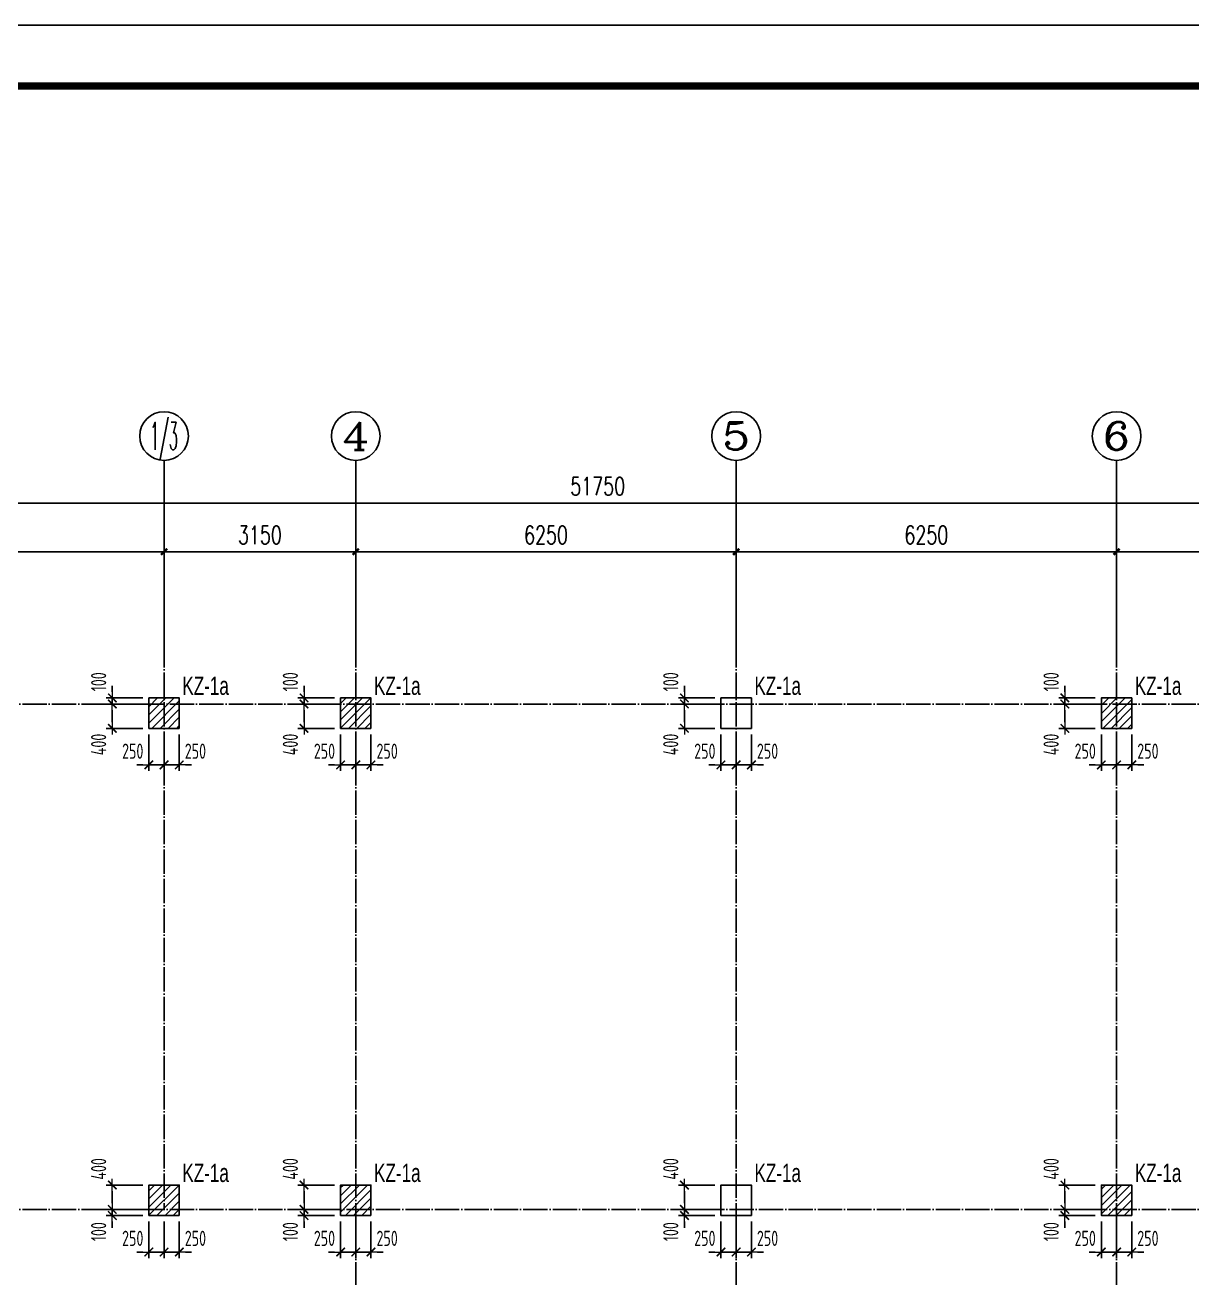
# Model space of a CAD drawing. Extents: x -441005 to 725361, y -182459 to 319313.
# Drawn here: x -13334 to 5838, y 28474 to 49050 of the extents above; entities that cross this region are included whole.
import ezdxf
from ezdxf.enums import TextEntityAlignment as Align

# ---------------------------------------------------------------- set-up
doc = ezdxf.new("R2010")
doc.units = 0
doc.header["$LTSCALE"] = 100
doc.linetypes.add('DOTE', pattern=[2.42, 2, -0.2, 0.02, -0.2])
doc.layers.get('0').update_dxf_attribs({"linetype": 'CONTINUOUS'})
doc.layers.get('Defpoints').update_dxf_attribs({"linetype": 'CONTINUOUS'})
for name, color, linetype in [('AXIS', 3, 'CONTINUOUS'), ('AXIS_TEXT', 7, 'CONTINUOUS'), ('COLU', 7, 'CONTINUOUS'), ('DOTE', 8, 'DOTE'), ('S审图修改', 2, 'CONTINUOUS'), ('TEXT', 7, 'CONTINUOUS'), ('图框', 7, 'CONTINUOUS')]:
    doc.layers.add(name, color=color, linetype=linetype)
doc.layers.add('COLU-平法定位', color=3, linetype='ByLayer', lineweight=18)
doc.styles.add('_TCH_AXIS', font='COMPLEX', dxfattribs={"bigfont": 'GBCBIG'})
doc.styles.add('_TCH_DIM_T3', font='simplex_.ttf', dxfattribs={"width": 0.705882, "bigfont": 'GBCBIG'})
doc.styles.add('BW_Dim', font='Bweng.shx', dxfattribs={"width": 0.7, "bigfont": 'hztxt.shx'})
doc.styles.add('COMPLEX', font='COMPLEX')
doc.styles.add('TCCAD_Dimension', font='Tssdeng.shx', dxfattribs={"width": 0.7, "bigfont": 'hztxt.shx'})
doc.dimstyles.new('_TCH_ARCH&&100', dxfattribs={"dimtxt": 297.5, "dimasz": 100, "dimexe": 250, "dimexo": 300, "dimgap": 126.25, "dimtad": 1, "dimdec": 0, "dimzin": 0, "dimdsep": 46, "dimtxsty": '_TCH_DIM_T3', "dimblk": 'ARCHTICK', "dimcen": 0.09, "dimclrt": 7, "dimazin": 2, "dimtfac": 1, "dimtdec": 0, "dimtix": 1, "dimtmove": 2, "dimatfit": 3, "dimfxl": 0, "dimtolj": 1, "dimtzin": 0, "dimarcsym": 0})
doc.dimstyles.new('TCCAD_100_100', dxfattribs={"dimtxt": 250, "dimasz": 100, "dimexe": 100, "dimexo": 100, "dimgap": 100, "dimtad": 1, "dimdec": 0, "dimzin": 0, "dimdsep": 46, "dimtxsty": 'TCCAD_Dimension', "dimblk": '_TCDBK100_100', "dimcen": 0, "dimclrt": 7, "dimadec": 0, "dimazin": 0, "dimtfac": 1, "dimtdec": 0, "dimtix": 1, "dimtmove": 2, "dimatfit": 3, "dimfxl": 0, "dimtolj": 1, "dimtzin": 0, "dimarcsym": 0})
pattern_1 = [(45, (-3e-11, 47000), (-67.3519, 67.3519), [])]

# ---------------------------------------------------------------- blocks, each defined once
blk = doc.blocks.new('_AXISO')
blk.add_circle((0, 0), 0.5)
at = {"layer": 'AXIS_TEXT', "style": 'COMPLEX', "width": 1.041667}
blk.add_attdef('A', text='', height=0.56, dxfattribs=at).set_placement((-0.25, -0.28), (0.25, -0.28), align=Align.FIT)
blk = doc.blocks.new('_ArchTick')
at = {"color": 0, "linetype": 'ByBlock', "const_width": 0.4}
blk.add_lwpolyline([(-0.5, -0.5), (0.5, 0.5)], dxfattribs=at)
blk = doc.blocks.new('*D1357')
at = {"layer": 'AXIS', "color": 0, "lineweight": -2}
for p, q in [((-17300, 39200), (-17300, 40650)), ((-11050, 39200), (-11050, 40650)), ((-17300, 40400), (-11050, 40400))]:
    blk.add_line(p, q, dxfattribs=at)
at = {"layer": 'Defpoints', "color": 0}
for p in [(-11050, 40400), (-17300, 38900), (-11050, 38900)]:
    blk.add_point(p, dxfattribs=at)
at = {"layer": 'AXIS', "color": 0, "lineweight": -2, "xscale": 100, "yscale": 100, "zscale": 100, "rotation": 180}
blk.add_blockref('_ArchTick', (-17300, 40400), dxfattribs=at)
at = {"layer": 'AXIS', "color": 0, "lineweight": -2, "xscale": 100, "yscale": 100, "zscale": 100}
blk.add_blockref('_ArchTick', (-11050, 40400), dxfattribs=at)
at = {"layer": 'AXIS', "color": 7, "insert": (-14175, 40676), "char_height": 297.5, "attachment_point": 5, "style": '_TCH_DIM_T3'}
blk.add_mtext('\\A1;6250', dxfattribs=at)
blk = doc.blocks.new('*D1358')
at = {"layer": 'AXIS', "color": 0, "lineweight": -2}
for p, q in [((-11050, 39200), (-11050, 40650)), ((-7900, 39200), (-7900, 40650)), ((-11050, 40400), (-7900, 40400))]:
    blk.add_line(p, q, dxfattribs=at)
at = {"layer": 'Defpoints', "color": 0}
for p in [(-7900, 40400), (-11050, 38900), (-7900, 38900)]:
    blk.add_point(p, dxfattribs=at)
at = {"layer": 'AXIS', "color": 0, "lineweight": -2, "xscale": 100, "yscale": 100, "zscale": 100, "rotation": 180}
blk.add_blockref('_ArchTick', (-11050, 40400), dxfattribs=at)
at = {"layer": 'AXIS', "color": 0, "lineweight": -2, "xscale": 100, "yscale": 100, "zscale": 100}
blk.add_blockref('_ArchTick', (-7900, 40400), dxfattribs=at)
at = {"layer": 'AXIS', "color": 7, "insert": (-9475, 40676), "char_height": 297.5, "attachment_point": 5, "style": '_TCH_DIM_T3'}
blk.add_mtext('\\A1;3150', dxfattribs=at)
blk = doc.blocks.new('*D1359')
at = {"layer": 'AXIS', "color": 0, "lineweight": -2}
for p, q in [((-7900, 39200), (-7900, 40650)), ((-1650, 39200), (-1650, 40650)), ((-7900, 40400), (-1650, 40400))]:
    blk.add_line(p, q, dxfattribs=at)
at = {"layer": 'Defpoints', "color": 0}
for p in [(-1650, 40400), (-7900, 38900), (-1650, 38900)]:
    blk.add_point(p, dxfattribs=at)
at = {"layer": 'AXIS', "color": 0, "lineweight": -2, "xscale": 100, "yscale": 100, "zscale": 100, "rotation": 180}
blk.add_blockref('_ArchTick', (-7900, 40400), dxfattribs=at)
at = {"layer": 'AXIS', "color": 0, "lineweight": -2, "xscale": 100, "yscale": 100, "zscale": 100}
blk.add_blockref('_ArchTick', (-1650, 40400), dxfattribs=at)
at = {"layer": 'AXIS', "color": 7, "insert": (-4775, 40676), "char_height": 297.5, "attachment_point": 5, "style": '_TCH_DIM_T3'}
blk.add_mtext('\\A1;6250', dxfattribs=at)
blk = doc.blocks.new('*D1360')
at = {"layer": 'AXIS', "color": 0, "lineweight": -2}
for p, q in [((-1650, 39200), (-1650, 40650)), ((4600, 39200), (4600, 40650)), ((-1650, 40400), (4600, 40400))]:
    blk.add_line(p, q, dxfattribs=at)
at = {"layer": 'Defpoints', "color": 0}
for p in [(4600, 40400), (-1650, 38900), (4600, 38900)]:
    blk.add_point(p, dxfattribs=at)
at = {"layer": 'AXIS', "color": 0, "lineweight": -2, "xscale": 100, "yscale": 100, "zscale": 100, "rotation": 180}
blk.add_blockref('_ArchTick', (-1650, 40400), dxfattribs=at)
at = {"layer": 'AXIS', "color": 0, "lineweight": -2, "xscale": 100, "yscale": 100, "zscale": 100}
blk.add_blockref('_ArchTick', (4600, 40400), dxfattribs=at)
at = {"layer": 'AXIS', "color": 7, "insert": (1475, 40676), "char_height": 297.5, "attachment_point": 5, "style": '_TCH_DIM_T3'}
blk.add_mtext('\\A1;6250', dxfattribs=at)
blk = doc.blocks.new('*D1361')
at = {"layer": 'AXIS', "color": 0, "lineweight": -2}
for p, q in [((4600, 39200), (4600, 40650)), ((10850, 39200), (10850, 40650)), ((4600, 40400), (10850, 40400))]:
    blk.add_line(p, q, dxfattribs=at)
at = {"layer": 'Defpoints', "color": 0}
for p in [(10850, 40400), (4600, 38900), (10850, 38900)]:
    blk.add_point(p, dxfattribs=at)
at = {"layer": 'AXIS', "color": 0, "lineweight": -2, "xscale": 100, "yscale": 100, "zscale": 100, "rotation": 180}
blk.add_blockref('_ArchTick', (4600, 40400), dxfattribs=at)
at = {"layer": 'AXIS', "color": 0, "lineweight": -2, "xscale": 100, "yscale": 100, "zscale": 100}
blk.add_blockref('_ArchTick', (10850, 40400), dxfattribs=at)
at = {"layer": 'AXIS', "color": 7, "insert": (7725, 40676), "char_height": 297.5, "attachment_point": 5, "style": '_TCH_DIM_T3'}
blk.add_mtext('\\A1;6250', dxfattribs=at)
blk = doc.blocks.new('*D1369')
at = {"layer": 'AXIS', "color": 0, "lineweight": -2}
for p, q in [((-29800, 39200), (-29800, 41450)), ((21950, 39200), (21950, 41450)), ((-29800, 41200), (21950, 41200))]:
    blk.add_line(p, q, dxfattribs=at)
at = {"layer": 'Defpoints', "color": 0}
for p in [(21950, 41200), (-29800, 38900), (21950, 38900)]:
    blk.add_point(p, dxfattribs=at)
at = {"layer": 'AXIS', "color": 0, "lineweight": -2, "xscale": 100, "yscale": 100, "zscale": 100, "rotation": 180}
blk.add_blockref('_ArchTick', (-29800, 41200), dxfattribs=at)
at = {"layer": 'AXIS', "color": 0, "lineweight": -2, "xscale": 100, "yscale": 100, "zscale": 100}
blk.add_blockref('_ArchTick', (21950, 41200), dxfattribs=at)
at = {"layer": 'AXIS', "color": 7, "insert": (-3925, 41476), "char_height": 297.5, "attachment_point": 5, "style": '_TCH_DIM_T3'}
blk.add_mtext('\\A1;51750', dxfattribs=at)
blk = doc.blocks.new('_TCDBK100_100')
blk.add_line((-1, 0), (1, 0))
at = {"const_width": 0.25}
blk.add_lwpolyline([(-0.7, -0.7), (0.7, 0.7)], dxfattribs=at)
blk = doc.blocks.new('*D1312')
at = {"layer": 'COLU-平法定位', "color": 0, "linetype": 'Continuous', "lineweight": -2}
for p, q in [((3750, 38100), (3750, 38200)), ((4250, 38000), (3650, 38000)), ((4250, 37900), (3650, 37900)), ((3750, 38000), (3750, 37900)), ((3750, 37800), (3750, 37700))]:
    blk.add_line(p, q, dxfattribs=at)
at = {"layer": 'Defpoints', "color": 0, "linetype": 'Continuous'}
for p in [(3750, 37900), (4350, 38000), (4350, 37900)]:
    blk.add_point(p, dxfattribs=at)
at = {"layer": 'COLU-平法定位', "color": 0, "linetype": 'Continuous', "lineweight": -2, "xscale": 100, "yscale": 100, "zscale": 100}
for p, rotation in [((3750, 38000), 270), ((3750, 37900), 90)]:
    blk.add_blockref('_TCDBK100_100', p, dxfattribs=dict(at, rotation=rotation))
at = {"layer": 'COLU-平法定位', "color": 7, "linetype": 'Continuous', "insert": (3525, 38265), "char_height": 250, "attachment_point": 5, "rotation": 90, "style": 'TCCAD_Dimension'}
blk.add_mtext('\\A1;100', dxfattribs=at)
blk = doc.blocks.new('*D1313')
at = {"layer": 'COLU-平法定位', "color": 0, "linetype": 'Continuous', "lineweight": -2}
for p, q in [((4250, 37900), (3650, 37900)), ((3750, 37800), (3750, 37600)), ((4250, 37500), (3650, 37500))]:
    blk.add_line(p, q, dxfattribs=at)
at = {"layer": 'Defpoints', "color": 0, "linetype": 'Continuous'}
for p in [(4350, 37900), (3750, 37500), (4350, 37500)]:
    blk.add_point(p, dxfattribs=at)
at = {"layer": 'COLU-平法定位', "color": 0, "linetype": 'Continuous', "lineweight": -2, "xscale": 100, "yscale": 100, "zscale": 100}
for p, rotation in [((3750, 37900), 90), ((3750, 37500), 270)]:
    blk.add_blockref('_TCDBK100_100', p, dxfattribs=dict(at, rotation=rotation))
at = {"layer": 'COLU-平法定位', "color": 7, "linetype": 'Continuous', "insert": (3525, 37235), "char_height": 250, "attachment_point": 5, "rotation": 90, "style": 'TCCAD_Dimension'}
blk.add_mtext('\\A1;400', dxfattribs=at)
blk = doc.blocks.new('*D1314')
at = {"layer": 'COLU-平法定位', "color": 0, "linetype": 'Continuous', "lineweight": -2}
for p, q in [((4600, 37400), (4600, 36800)), ((4850, 37400), (4850, 36800)), ((4500, 36900), (4400, 36900)), ((4850, 36900), (4600, 36900)), ((4950, 36900), (5050, 36900))]:
    blk.add_line(p, q, dxfattribs=at)
at = {"layer": 'Defpoints', "color": 0, "linetype": 'Continuous'}
for p in [(4600, 37500), (4850, 37500), (4600, 36900)]:
    blk.add_point(p, dxfattribs=at)
at = {"layer": 'COLU-平法定位', "color": 0, "linetype": 'Continuous', "lineweight": -2, "xscale": 100, "yscale": 100, "zscale": 100}
for p, rotation in [((4600, 36900), 2.334537313969202e-08), ((4850, 36900), 180.0000000233454)]:
    blk.add_blockref('_TCDBK100_100', p, dxfattribs=dict(at, rotation=rotation))
at = {"layer": 'COLU-平法定位', "color": 7, "linetype": 'Continuous', "insert": (5115, 37125), "char_height": 250, "attachment_point": 5, "rotation": 0, "style": 'TCCAD_Dimension'}
blk.add_mtext('\\A1;250', dxfattribs=at)
blk = doc.blocks.new('*D1315')
at = {"layer": 'COLU-平法定位', "color": 0, "linetype": 'Continuous', "lineweight": -2}
for p, q in [((4350, 37400), (4350, 36800)), ((4600, 37400), (4600, 36800)), ((4250, 36900), (4150, 36900)), ((4600, 36900), (4350, 36900)), ((4700, 36900), (4800, 36900))]:
    blk.add_line(p, q, dxfattribs=at)
at = {"layer": 'Defpoints', "color": 0, "linetype": 'Continuous'}
for p in [(4350, 37500), (4600, 37500), (4350, 36900)]:
    blk.add_point(p, dxfattribs=at)
at = {"layer": 'COLU-平法定位', "color": 0, "linetype": 'Continuous', "lineweight": -2, "xscale": 100, "yscale": 100, "zscale": 100}
for p, rotation in [((4350, 36900), 2.334537313969202e-08), ((4600, 36900), 180.0000000233454)]:
    blk.add_blockref('_TCDBK100_100', p, dxfattribs=dict(at, rotation=rotation))
at = {"layer": 'COLU-平法定位', "color": 7, "linetype": 'Continuous', "insert": (4085, 37125), "char_height": 250, "attachment_point": 5, "rotation": 0, "style": 'TCCAD_Dimension'}
blk.add_mtext('\\A1;250', dxfattribs=at)
blk = doc.blocks.new('*D1316')
at = {"layer": 'COLU-平法定位', "color": 0, "linetype": 'Continuous', "lineweight": -2}
for p, q in [((4250, 30000), (3650, 30000)), ((3750, 29900), (3750, 29700)), ((4250, 29600), (3650, 29600))]:
    blk.add_line(p, q, dxfattribs=at)
at = {"layer": 'Defpoints', "color": 0, "linetype": 'Continuous'}
for p in [(4350, 30000), (3750, 29600), (4350, 29600)]:
    blk.add_point(p, dxfattribs=at)
at = {"layer": 'COLU-平法定位', "color": 0, "linetype": 'Continuous', "lineweight": -2, "xscale": 100, "yscale": 100, "zscale": 100}
for p, rotation in [((3750, 30000), 90), ((3750, 29600), 270)]:
    blk.add_blockref('_TCDBK100_100', p, dxfattribs=dict(at, rotation=rotation))
at = {"layer": 'COLU-平法定位', "color": 7, "linetype": 'Continuous', "insert": (3525, 30265), "char_height": 250, "attachment_point": 5, "rotation": 90, "style": 'TCCAD_Dimension'}
blk.add_mtext('\\A1;400', dxfattribs=at)
blk = doc.blocks.new('*D1317')
at = {"layer": 'COLU-平法定位', "color": 0, "linetype": 'Continuous', "lineweight": -2}
for p, q in [((3750, 29700), (3750, 29800)), ((4250, 29600), (3650, 29600)), ((4250, 29500), (3650, 29500)), ((3750, 29600), (3750, 29500)), ((3750, 29400), (3750, 29300))]:
    blk.add_line(p, q, dxfattribs=at)
at = {"layer": 'Defpoints', "color": 0, "linetype": 'Continuous'}
for p in [(3750, 29500), (4350, 29600), (4350, 29500)]:
    blk.add_point(p, dxfattribs=at)
at = {"layer": 'COLU-平法定位', "color": 0, "linetype": 'Continuous', "lineweight": -2, "xscale": 100, "yscale": 100, "zscale": 100}
for p, rotation in [((3750, 29600), 270), ((3750, 29500), 90)]:
    blk.add_blockref('_TCDBK100_100', p, dxfattribs=dict(at, rotation=rotation))
at = {"layer": 'COLU-平法定位', "color": 7, "linetype": 'Continuous', "insert": (3525, 29235), "char_height": 250, "attachment_point": 5, "rotation": 90, "style": 'TCCAD_Dimension'}
blk.add_mtext('\\A1;100', dxfattribs=at)
blk = doc.blocks.new('*D1318')
at = {"layer": 'COLU-平法定位', "color": 0, "linetype": 'Continuous', "lineweight": -2}
for p, q in [((4600, 29400), (4600, 28800)), ((4850, 29400), (4850, 28800)), ((4500, 28900), (4400, 28900)), ((4850, 28900), (4600, 28900)), ((4950, 28900), (5050, 28900))]:
    blk.add_line(p, q, dxfattribs=at)
at = {"layer": 'Defpoints', "color": 0, "linetype": 'Continuous'}
for p in [(4600, 29500), (4850, 29500), (4600, 28900)]:
    blk.add_point(p, dxfattribs=at)
at = {"layer": 'COLU-平法定位', "color": 0, "linetype": 'Continuous', "lineweight": -2, "xscale": 100, "yscale": 100, "zscale": 100}
for p, rotation in [((4600, 28900), 2.334537313969202e-08), ((4850, 28900), 180.0000000233454)]:
    blk.add_blockref('_TCDBK100_100', p, dxfattribs=dict(at, rotation=rotation))
at = {"layer": 'COLU-平法定位', "color": 7, "linetype": 'Continuous', "insert": (5115, 29125), "char_height": 250, "attachment_point": 5, "rotation": 0, "style": 'TCCAD_Dimension'}
blk.add_mtext('\\A1;250', dxfattribs=at)
blk = doc.blocks.new('*D1319')
at = {"layer": 'COLU-平法定位', "color": 0, "linetype": 'Continuous', "lineweight": -2}
for p, q in [((4350, 29400), (4350, 28800)), ((4600, 29400), (4600, 28800)), ((4250, 28900), (4150, 28900)), ((4600, 28900), (4350, 28900)), ((4700, 28900), (4800, 28900))]:
    blk.add_line(p, q, dxfattribs=at)
at = {"layer": 'Defpoints', "color": 0, "linetype": 'Continuous'}
for p in [(4350, 29500), (4600, 29500), (4350, 28900)]:
    blk.add_point(p, dxfattribs=at)
at = {"layer": 'COLU-平法定位', "color": 0, "linetype": 'Continuous', "lineweight": -2, "xscale": 100, "yscale": 100, "zscale": 100}
for p, rotation in [((4350, 28900), 2.334537313969202e-08), ((4600, 28900), 180.0000000233454)]:
    blk.add_blockref('_TCDBK100_100', p, dxfattribs=dict(at, rotation=rotation))
at = {"layer": 'COLU-平法定位', "color": 7, "linetype": 'Continuous', "insert": (4085, 29125), "char_height": 250, "attachment_point": 5, "rotation": 0, "style": 'TCCAD_Dimension'}
blk.add_mtext('\\A1;250', dxfattribs=at)
blk = doc.blocks.new('*D1324')
at = {"layer": 'COLU-平法定位', "color": 0, "linetype": 'Continuous', "lineweight": -2}
for p, q in [((-2500, 38100), (-2500, 38200)), ((-2000, 38000), (-2600, 38000)), ((-2000, 37900), (-2600, 37900)), ((-2500, 38000), (-2500, 37900)), ((-2500, 37800), (-2500, 37700))]:
    blk.add_line(p, q, dxfattribs=at)
at = {"layer": 'Defpoints', "color": 0, "linetype": 'Continuous'}
for p in [(-2500, 37900), (-1900, 38000), (-1900, 37900)]:
    blk.add_point(p, dxfattribs=at)
at = {"layer": 'COLU-平法定位', "color": 0, "linetype": 'Continuous', "lineweight": -2, "xscale": 100, "yscale": 100, "zscale": 100}
for p, rotation in [((-2500, 38000), 270), ((-2500, 37900), 90)]:
    blk.add_blockref('_TCDBK100_100', p, dxfattribs=dict(at, rotation=rotation))
at = {"layer": 'COLU-平法定位', "color": 7, "linetype": 'Continuous', "insert": (-2725, 38265), "char_height": 250, "attachment_point": 5, "rotation": 90, "style": 'TCCAD_Dimension'}
blk.add_mtext('\\A1;100', dxfattribs=at)
blk = doc.blocks.new('*D1281')
at = {"layer": 'COLU-平法定位', "color": 0, "linetype": 'Continuous', "lineweight": -2}
for p, q in [((-2000, 37900), (-2600, 37900)), ((-2500, 37800), (-2500, 37600)), ((-2000, 37500), (-2600, 37500))]:
    blk.add_line(p, q, dxfattribs=at)
at = {"layer": 'Defpoints', "color": 0, "linetype": 'Continuous'}
for p in [(-1900, 37900), (-2500, 37500), (-1900, 37500)]:
    blk.add_point(p, dxfattribs=at)
at = {"layer": 'COLU-平法定位', "color": 0, "linetype": 'Continuous', "lineweight": -2, "xscale": 100, "yscale": 100, "zscale": 100}
for p, rotation in [((-2500, 37900), 90), ((-2500, 37500), 270)]:
    blk.add_blockref('_TCDBK100_100', p, dxfattribs=dict(at, rotation=rotation))
at = {"layer": 'COLU-平法定位', "color": 7, "linetype": 'Continuous', "insert": (-2725, 37235), "char_height": 250, "attachment_point": 5, "rotation": 90, "style": 'TCCAD_Dimension'}
blk.add_mtext('\\A1;400', dxfattribs=at)
blk = doc.blocks.new('*D1282')
at = {"layer": 'COLU-平法定位', "color": 0, "linetype": 'Continuous', "lineweight": -2}
for p, q in [((-1650, 37400), (-1650, 36800)), ((-1400, 37400), (-1400, 36800)), ((-1750, 36900), (-1850, 36900)), ((-1400, 36900), (-1650, 36900)), ((-1300, 36900), (-1200, 36900))]:
    blk.add_line(p, q, dxfattribs=at)
at = {"layer": 'Defpoints', "color": 0, "linetype": 'Continuous'}
for p in [(-1650, 37500), (-1400, 37500), (-1650, 36900)]:
    blk.add_point(p, dxfattribs=at)
at = {"layer": 'COLU-平法定位', "color": 0, "linetype": 'Continuous', "lineweight": -2, "xscale": 100, "yscale": 100, "zscale": 100}
for p, rotation in [((-1650, 36900), 2.334537313969202e-08), ((-1400, 36900), 180.0000000233454)]:
    blk.add_blockref('_TCDBK100_100', p, dxfattribs=dict(at, rotation=rotation))
at = {"layer": 'COLU-平法定位', "color": 7, "linetype": 'Continuous', "insert": (-1135, 37125), "char_height": 250, "attachment_point": 5, "rotation": 0, "style": 'TCCAD_Dimension'}
blk.add_mtext('\\A1;250', dxfattribs=at)
blk = doc.blocks.new('*D1283')
at = {"layer": 'COLU-平法定位', "color": 0, "linetype": 'Continuous', "lineweight": -2}
for p, q in [((-1900, 37400), (-1900, 36800)), ((-1650, 37400), (-1650, 36800)), ((-2000, 36900), (-2100, 36900)), ((-1650, 36900), (-1900, 36900)), ((-1550, 36900), (-1450, 36900))]:
    blk.add_line(p, q, dxfattribs=at)
at = {"layer": 'Defpoints', "color": 0, "linetype": 'Continuous'}
for p in [(-1900, 37500), (-1650, 37500), (-1900, 36900)]:
    blk.add_point(p, dxfattribs=at)
at = {"layer": 'COLU-平法定位', "color": 0, "linetype": 'Continuous', "lineweight": -2, "xscale": 100, "yscale": 100, "zscale": 100}
for p, rotation in [((-1900, 36900), 2.334537313969202e-08), ((-1650, 36900), 180.0000000233454)]:
    blk.add_blockref('_TCDBK100_100', p, dxfattribs=dict(at, rotation=rotation))
at = {"layer": 'COLU-平法定位', "color": 7, "linetype": 'Continuous', "insert": (-2165, 37125), "char_height": 250, "attachment_point": 5, "rotation": 0, "style": 'TCCAD_Dimension'}
blk.add_mtext('\\A1;250', dxfattribs=at)
blk = doc.blocks.new('*D1284')
at = {"layer": 'COLU-平法定位', "color": 0, "linetype": 'Continuous', "lineweight": -2}
for p, q in [((-2000, 30000), (-2600, 30000)), ((-2500, 29900), (-2500, 29700)), ((-2000, 29600), (-2600, 29600))]:
    blk.add_line(p, q, dxfattribs=at)
at = {"layer": 'Defpoints', "color": 0, "linetype": 'Continuous'}
for p in [(-1900, 30000), (-2500, 29600), (-1900, 29600)]:
    blk.add_point(p, dxfattribs=at)
at = {"layer": 'COLU-平法定位', "color": 0, "linetype": 'Continuous', "lineweight": -2, "xscale": 100, "yscale": 100, "zscale": 100}
for p, rotation in [((-2500, 30000), 90), ((-2500, 29600), 270)]:
    blk.add_blockref('_TCDBK100_100', p, dxfattribs=dict(at, rotation=rotation))
at = {"layer": 'COLU-平法定位', "color": 7, "linetype": 'Continuous', "insert": (-2725, 30265), "char_height": 250, "attachment_point": 5, "rotation": 90, "style": 'TCCAD_Dimension'}
blk.add_mtext('\\A1;400', dxfattribs=at)
blk = doc.blocks.new('*D1285')
at = {"layer": 'COLU-平法定位', "color": 0, "linetype": 'Continuous', "lineweight": -2}
for p, q in [((-2500, 29700), (-2500, 29800)), ((-2000, 29600), (-2600, 29600)), ((-2000, 29500), (-2600, 29500)), ((-2500, 29600), (-2500, 29500)), ((-2500, 29400), (-2500, 29300))]:
    blk.add_line(p, q, dxfattribs=at)
at = {"layer": 'Defpoints', "color": 0, "linetype": 'Continuous'}
for p in [(-2500, 29500), (-1900, 29600), (-1900, 29500)]:
    blk.add_point(p, dxfattribs=at)
at = {"layer": 'COLU-平法定位', "color": 0, "linetype": 'Continuous', "lineweight": -2, "xscale": 100, "yscale": 100, "zscale": 100}
for p, rotation in [((-2500, 29600), 270), ((-2500, 29500), 90)]:
    blk.add_blockref('_TCDBK100_100', p, dxfattribs=dict(at, rotation=rotation))
at = {"layer": 'COLU-平法定位', "color": 7, "linetype": 'Continuous', "insert": (-2725, 29235), "char_height": 250, "attachment_point": 5, "rotation": 90, "style": 'TCCAD_Dimension'}
blk.add_mtext('\\A1;100', dxfattribs=at)
blk = doc.blocks.new('*D1286')
at = {"layer": 'COLU-平法定位', "color": 0, "linetype": 'Continuous', "lineweight": -2}
for p, q in [((-1650, 29400), (-1650, 28800)), ((-1400, 29400), (-1400, 28800)), ((-1750, 28900), (-1850, 28900)), ((-1400, 28900), (-1650, 28900)), ((-1300, 28900), (-1200, 28900))]:
    blk.add_line(p, q, dxfattribs=at)
at = {"layer": 'Defpoints', "color": 0, "linetype": 'Continuous'}
for p in [(-1650, 29500), (-1400, 29500), (-1650, 28900)]:
    blk.add_point(p, dxfattribs=at)
at = {"layer": 'COLU-平法定位', "color": 0, "linetype": 'Continuous', "lineweight": -2, "xscale": 100, "yscale": 100, "zscale": 100}
for p, rotation in [((-1650, 28900), 2.334537313969202e-08), ((-1400, 28900), 180.0000000233454)]:
    blk.add_blockref('_TCDBK100_100', p, dxfattribs=dict(at, rotation=rotation))
at = {"layer": 'COLU-平法定位', "color": 7, "linetype": 'Continuous', "insert": (-1135, 29125), "char_height": 250, "attachment_point": 5, "rotation": 0, "style": 'TCCAD_Dimension'}
blk.add_mtext('\\A1;250', dxfattribs=at)
blk = doc.blocks.new('*D1287')
at = {"layer": 'COLU-平法定位', "color": 0, "linetype": 'Continuous', "lineweight": -2}
for p, q in [((-1900, 29400), (-1900, 28800)), ((-1650, 29400), (-1650, 28800)), ((-2000, 28900), (-2100, 28900)), ((-1650, 28900), (-1900, 28900)), ((-1550, 28900), (-1450, 28900))]:
    blk.add_line(p, q, dxfattribs=at)
at = {"layer": 'Defpoints', "color": 0, "linetype": 'Continuous'}
for p in [(-1900, 29500), (-1650, 29500), (-1900, 28900)]:
    blk.add_point(p, dxfattribs=at)
at = {"layer": 'COLU-平法定位', "color": 0, "linetype": 'Continuous', "lineweight": -2, "xscale": 100, "yscale": 100, "zscale": 100}
for p, rotation in [((-1900, 28900), 2.334537313969202e-08), ((-1650, 28900), 180.0000000233454)]:
    blk.add_blockref('_TCDBK100_100', p, dxfattribs=dict(at, rotation=rotation))
at = {"layer": 'COLU-平法定位', "color": 7, "linetype": 'Continuous', "insert": (-2165, 29125), "char_height": 250, "attachment_point": 5, "rotation": 0, "style": 'TCCAD_Dimension'}
blk.add_mtext('\\A1;250', dxfattribs=at)
blk = doc.blocks.new('*D1292')
at = {"layer": 'COLU-平法定位', "color": 0, "linetype": 'Continuous', "lineweight": -2}
for p, q in [((-8750, 38100), (-8750, 38200)), ((-8250, 38000), (-8850, 38000)), ((-8250, 37900), (-8850, 37900)), ((-8750, 38000), (-8750, 37900)), ((-8750, 37800), (-8750, 37700))]:
    blk.add_line(p, q, dxfattribs=at)
at = {"layer": 'Defpoints', "color": 0, "linetype": 'Continuous'}
for p in [(-8750, 37900), (-8150, 38000), (-8150, 37900)]:
    blk.add_point(p, dxfattribs=at)
at = {"layer": 'COLU-平法定位', "color": 0, "linetype": 'Continuous', "lineweight": -2, "xscale": 100, "yscale": 100, "zscale": 100}
for p, rotation in [((-8750, 38000), 270), ((-8750, 37900), 90)]:
    blk.add_blockref('_TCDBK100_100', p, dxfattribs=dict(at, rotation=rotation))
at = {"layer": 'COLU-平法定位', "color": 7, "linetype": 'Continuous', "insert": (-8975, 38265), "char_height": 250, "attachment_point": 5, "rotation": 90, "style": 'TCCAD_Dimension'}
blk.add_mtext('\\A1;100', dxfattribs=at)
blk = doc.blocks.new('*D1293')
at = {"layer": 'COLU-平法定位', "color": 0, "linetype": 'Continuous', "lineweight": -2}
for p, q in [((-8250, 37900), (-8850, 37900)), ((-8750, 37800), (-8750, 37600)), ((-8250, 37500), (-8850, 37500))]:
    blk.add_line(p, q, dxfattribs=at)
at = {"layer": 'Defpoints', "color": 0, "linetype": 'Continuous'}
for p in [(-8150, 37900), (-8750, 37500), (-8150, 37500)]:
    blk.add_point(p, dxfattribs=at)
at = {"layer": 'COLU-平法定位', "color": 0, "linetype": 'Continuous', "lineweight": -2, "xscale": 100, "yscale": 100, "zscale": 100}
for p, rotation in [((-8750, 37900), 90), ((-8750, 37500), 270)]:
    blk.add_blockref('_TCDBK100_100', p, dxfattribs=dict(at, rotation=rotation))
at = {"layer": 'COLU-平法定位', "color": 7, "linetype": 'Continuous', "insert": (-8975, 37235), "char_height": 250, "attachment_point": 5, "rotation": 90, "style": 'TCCAD_Dimension'}
blk.add_mtext('\\A1;400', dxfattribs=at)
blk = doc.blocks.new('*D1294')
at = {"layer": 'COLU-平法定位', "color": 0, "linetype": 'Continuous', "lineweight": -2}
for p, q in [((-7900, 37400), (-7900, 36800)), ((-7650, 37400), (-7650, 36800)), ((-8000, 36900), (-8100, 36900)), ((-7650, 36900), (-7900, 36900)), ((-7550, 36900), (-7450, 36900))]:
    blk.add_line(p, q, dxfattribs=at)
at = {"layer": 'Defpoints', "color": 0, "linetype": 'Continuous'}
for p in [(-7900, 37500), (-7650, 37500), (-7900, 36900)]:
    blk.add_point(p, dxfattribs=at)
at = {"layer": 'COLU-平法定位', "color": 0, "linetype": 'Continuous', "lineweight": -2, "xscale": 100, "yscale": 100, "zscale": 100}
for p, rotation in [((-7900, 36900), 2.334537313969202e-08), ((-7650, 36900), 180.0000000233454)]:
    blk.add_blockref('_TCDBK100_100', p, dxfattribs=dict(at, rotation=rotation))
at = {"layer": 'COLU-平法定位', "color": 7, "linetype": 'Continuous', "insert": (-7385, 37125), "char_height": 250, "attachment_point": 5, "rotation": 0, "style": 'TCCAD_Dimension'}
blk.add_mtext('\\A1;250', dxfattribs=at)
blk = doc.blocks.new('*D1295')
at = {"layer": 'COLU-平法定位', "color": 0, "linetype": 'Continuous', "lineweight": -2}
for p, q in [((-8150, 37400), (-8150, 36800)), ((-7900, 37400), (-7900, 36800)), ((-8250, 36900), (-8350, 36900)), ((-7900, 36900), (-8150, 36900)), ((-7800, 36900), (-7700, 36900))]:
    blk.add_line(p, q, dxfattribs=at)
at = {"layer": 'Defpoints', "color": 0, "linetype": 'Continuous'}
for p in [(-8150, 37500), (-7900, 37500), (-8150, 36900)]:
    blk.add_point(p, dxfattribs=at)
at = {"layer": 'COLU-平法定位', "color": 0, "linetype": 'Continuous', "lineweight": -2, "xscale": 100, "yscale": 100, "zscale": 100}
for p, rotation in [((-8150, 36900), 2.334537313969202e-08), ((-7900, 36900), 180.0000000233454)]:
    blk.add_blockref('_TCDBK100_100', p, dxfattribs=dict(at, rotation=rotation))
at = {"layer": 'COLU-平法定位', "color": 7, "linetype": 'Continuous', "insert": (-8415, 37125), "char_height": 250, "attachment_point": 5, "rotation": 0, "style": 'TCCAD_Dimension'}
blk.add_mtext('\\A1;250', dxfattribs=at)
blk = doc.blocks.new('*D1296')
at = {"layer": 'COLU-平法定位', "color": 0, "linetype": 'Continuous', "lineweight": -2}
for p, q in [((-8250, 30000), (-8850, 30000)), ((-8750, 29900), (-8750, 29700)), ((-8250, 29600), (-8850, 29600))]:
    blk.add_line(p, q, dxfattribs=at)
at = {"layer": 'Defpoints', "color": 0, "linetype": 'Continuous'}
for p in [(-8150, 30000), (-8750, 29600), (-8150, 29600)]:
    blk.add_point(p, dxfattribs=at)
at = {"layer": 'COLU-平法定位', "color": 0, "linetype": 'Continuous', "lineweight": -2, "xscale": 100, "yscale": 100, "zscale": 100}
for p, rotation in [((-8750, 30000), 90), ((-8750, 29600), 270)]:
    blk.add_blockref('_TCDBK100_100', p, dxfattribs=dict(at, rotation=rotation))
at = {"layer": 'COLU-平法定位', "color": 7, "linetype": 'Continuous', "insert": (-8975, 30265), "char_height": 250, "attachment_point": 5, "rotation": 90, "style": 'TCCAD_Dimension'}
blk.add_mtext('\\A1;400', dxfattribs=at)
blk = doc.blocks.new('*D1297')
at = {"layer": 'COLU-平法定位', "color": 0, "linetype": 'Continuous', "lineweight": -2}
for p, q in [((-8750, 29700), (-8750, 29800)), ((-8250, 29600), (-8850, 29600)), ((-8250, 29500), (-8850, 29500)), ((-8750, 29600), (-8750, 29500)), ((-8750, 29400), (-8750, 29300))]:
    blk.add_line(p, q, dxfattribs=at)
at = {"layer": 'Defpoints', "color": 0, "linetype": 'Continuous'}
for p in [(-8750, 29500), (-8150, 29600), (-8150, 29500)]:
    blk.add_point(p, dxfattribs=at)
at = {"layer": 'COLU-平法定位', "color": 0, "linetype": 'Continuous', "lineweight": -2, "xscale": 100, "yscale": 100, "zscale": 100}
for p, rotation in [((-8750, 29600), 270), ((-8750, 29500), 90)]:
    blk.add_blockref('_TCDBK100_100', p, dxfattribs=dict(at, rotation=rotation))
at = {"layer": 'COLU-平法定位', "color": 7, "linetype": 'Continuous', "insert": (-8975, 29235), "char_height": 250, "attachment_point": 5, "rotation": 90, "style": 'TCCAD_Dimension'}
blk.add_mtext('\\A1;100', dxfattribs=at)
blk = doc.blocks.new('*D1298')
at = {"layer": 'COLU-平法定位', "color": 0, "linetype": 'Continuous', "lineweight": -2}
for p, q in [((-7900, 29400), (-7900, 28800)), ((-7650, 29400), (-7650, 28800)), ((-8000, 28900), (-8100, 28900)), ((-7650, 28900), (-7900, 28900)), ((-7550, 28900), (-7450, 28900))]:
    blk.add_line(p, q, dxfattribs=at)
at = {"layer": 'Defpoints', "color": 0, "linetype": 'Continuous'}
for p in [(-7900, 29500), (-7650, 29500), (-7900, 28900)]:
    blk.add_point(p, dxfattribs=at)
at = {"layer": 'COLU-平法定位', "color": 0, "linetype": 'Continuous', "lineweight": -2, "xscale": 100, "yscale": 100, "zscale": 100}
for p, rotation in [((-7900, 28900), 2.334537313969202e-08), ((-7650, 28900), 180.0000000233454)]:
    blk.add_blockref('_TCDBK100_100', p, dxfattribs=dict(at, rotation=rotation))
at = {"layer": 'COLU-平法定位', "color": 7, "linetype": 'Continuous', "insert": (-7385, 29125), "char_height": 250, "attachment_point": 5, "rotation": 0, "style": 'TCCAD_Dimension'}
blk.add_mtext('\\A1;250', dxfattribs=at)
blk = doc.blocks.new('*D1299')
at = {"layer": 'COLU-平法定位', "color": 0, "linetype": 'Continuous', "lineweight": -2}
for p, q in [((-8150, 29400), (-8150, 28800)), ((-7900, 29400), (-7900, 28800)), ((-8250, 28900), (-8350, 28900)), ((-7900, 28900), (-8150, 28900)), ((-7800, 28900), (-7700, 28900))]:
    blk.add_line(p, q, dxfattribs=at)
at = {"layer": 'Defpoints', "color": 0, "linetype": 'Continuous'}
for p in [(-8150, 29500), (-7900, 29500), (-8150, 28900)]:
    blk.add_point(p, dxfattribs=at)
at = {"layer": 'COLU-平法定位', "color": 0, "linetype": 'Continuous', "lineweight": -2, "xscale": 100, "yscale": 100, "zscale": 100}
for p, rotation in [((-8150, 28900), 2.334537313969202e-08), ((-7900, 28900), 180.0000000233454)]:
    blk.add_blockref('_TCDBK100_100', p, dxfattribs=dict(at, rotation=rotation))
at = {"layer": 'COLU-平法定位', "color": 7, "linetype": 'Continuous', "insert": (-8415, 29125), "char_height": 250, "attachment_point": 5, "rotation": 0, "style": 'TCCAD_Dimension'}
blk.add_mtext('\\A1;250', dxfattribs=at)
blk = doc.blocks.new('*D1263')
at = {"layer": 'COLU-平法定位', "color": 0, "linetype": 'Continuous', "lineweight": -2}
for p, q in [((-11900, 38100), (-11900, 38200)), ((-11400, 38000), (-12000, 38000)), ((-11400, 37900), (-12000, 37900)), ((-11900, 38000), (-11900, 37900)), ((-11900, 37800), (-11900, 37700))]:
    blk.add_line(p, q, dxfattribs=at)
at = {"layer": 'Defpoints', "color": 0, "linetype": 'Continuous'}
for p in [(-11900, 37900), (-11300, 38000), (-11300, 37900)]:
    blk.add_point(p, dxfattribs=at)
at = {"layer": 'COLU-平法定位', "color": 0, "linetype": 'Continuous', "lineweight": -2, "xscale": 100, "yscale": 100, "zscale": 100}
for p, rotation in [((-11900, 38000), 270), ((-11900, 37900), 90)]:
    blk.add_blockref('_TCDBK100_100', p, dxfattribs=dict(at, rotation=rotation))
at = {"layer": 'COLU-平法定位', "color": 7, "linetype": 'Continuous', "insert": (-12125, 38265), "char_height": 250, "attachment_point": 5, "rotation": 90, "style": 'TCCAD_Dimension'}
blk.add_mtext('\\A1;100', dxfattribs=at)
blk = doc.blocks.new('*D1264')
at = {"layer": 'COLU-平法定位', "color": 0, "linetype": 'Continuous', "lineweight": -2}
for p, q in [((-11400, 37900), (-12000, 37900)), ((-11900, 37800), (-11900, 37600)), ((-11400, 37500), (-12000, 37500))]:
    blk.add_line(p, q, dxfattribs=at)
at = {"layer": 'Defpoints', "color": 0, "linetype": 'Continuous'}
for p in [(-11300, 37900), (-11900, 37500), (-11300, 37500)]:
    blk.add_point(p, dxfattribs=at)
at = {"layer": 'COLU-平法定位', "color": 0, "linetype": 'Continuous', "lineweight": -2, "xscale": 100, "yscale": 100, "zscale": 100}
for p, rotation in [((-11900, 37900), 90), ((-11900, 37500), 270)]:
    blk.add_blockref('_TCDBK100_100', p, dxfattribs=dict(at, rotation=rotation))
at = {"layer": 'COLU-平法定位', "color": 7, "linetype": 'Continuous', "insert": (-12125, 37235), "char_height": 250, "attachment_point": 5, "rotation": 90, "style": 'TCCAD_Dimension'}
blk.add_mtext('\\A1;400', dxfattribs=at)
blk = doc.blocks.new('*D1265')
at = {"layer": 'COLU-平法定位', "color": 0, "linetype": 'Continuous', "lineweight": -2}
for p, q in [((-11050, 37400), (-11050, 36800)), ((-10800, 37400), (-10800, 36800)), ((-11150, 36900), (-11250, 36900)), ((-10800, 36900), (-11050, 36900)), ((-10700, 36900), (-10600, 36900))]:
    blk.add_line(p, q, dxfattribs=at)
at = {"layer": 'Defpoints', "color": 0, "linetype": 'Continuous'}
for p in [(-11050, 37500), (-10800, 37500), (-11050, 36900)]:
    blk.add_point(p, dxfattribs=at)
at = {"layer": 'COLU-平法定位', "color": 0, "linetype": 'Continuous', "lineweight": -2, "xscale": 100, "yscale": 100, "zscale": 100}
for p, rotation in [((-11050, 36900), 2.334537313969202e-08), ((-10800, 36900), 180.0000000233454)]:
    blk.add_blockref('_TCDBK100_100', p, dxfattribs=dict(at, rotation=rotation))
at = {"layer": 'COLU-平法定位', "color": 7, "linetype": 'Continuous', "insert": (-10535, 37125), "char_height": 250, "attachment_point": 5, "rotation": 0, "style": 'TCCAD_Dimension'}
blk.add_mtext('\\A1;250', dxfattribs=at)
blk = doc.blocks.new('*D1266')
at = {"layer": 'COLU-平法定位', "color": 0, "linetype": 'Continuous', "lineweight": -2}
for p, q in [((-11300, 37400), (-11300, 36800)), ((-11050, 37400), (-11050, 36800)), ((-11400, 36900), (-11500, 36900)), ((-11050, 36900), (-11300, 36900)), ((-10950, 36900), (-10850, 36900))]:
    blk.add_line(p, q, dxfattribs=at)
at = {"layer": 'Defpoints', "color": 0, "linetype": 'Continuous'}
for p in [(-11300, 37500), (-11050, 37500), (-11300, 36900)]:
    blk.add_point(p, dxfattribs=at)
at = {"layer": 'COLU-平法定位', "color": 0, "linetype": 'Continuous', "lineweight": -2, "xscale": 100, "yscale": 100, "zscale": 100}
for p, rotation in [((-11300, 36900), 2.334537313969202e-08), ((-11050, 36900), 180.0000000233454)]:
    blk.add_blockref('_TCDBK100_100', p, dxfattribs=dict(at, rotation=rotation))
at = {"layer": 'COLU-平法定位', "color": 7, "linetype": 'Continuous', "insert": (-11565, 37125), "char_height": 250, "attachment_point": 5, "rotation": 0, "style": 'TCCAD_Dimension'}
blk.add_mtext('\\A1;250', dxfattribs=at)
blk = doc.blocks.new('*D1267')
at = {"layer": 'COLU-平法定位', "color": 0, "linetype": 'Continuous', "lineweight": -2}
for p, q in [((-11400, 30000), (-12000, 30000)), ((-11900, 29900), (-11900, 29700)), ((-11400, 29600), (-12000, 29600))]:
    blk.add_line(p, q, dxfattribs=at)
at = {"layer": 'Defpoints', "color": 0, "linetype": 'Continuous'}
for p in [(-11300, 30000), (-11900, 29600), (-11300, 29600)]:
    blk.add_point(p, dxfattribs=at)
at = {"layer": 'COLU-平法定位', "color": 0, "linetype": 'Continuous', "lineweight": -2, "xscale": 100, "yscale": 100, "zscale": 100}
for p, rotation in [((-11900, 30000), 90), ((-11900, 29600), 270)]:
    blk.add_blockref('_TCDBK100_100', p, dxfattribs=dict(at, rotation=rotation))
at = {"layer": 'COLU-平法定位', "color": 7, "linetype": 'Continuous', "insert": (-12125, 30265), "char_height": 250, "attachment_point": 5, "rotation": 90, "style": 'TCCAD_Dimension'}
blk.add_mtext('\\A1;400', dxfattribs=at)
blk = doc.blocks.new('*D1268')
at = {"layer": 'COLU-平法定位', "color": 0, "linetype": 'Continuous', "lineweight": -2}
for p, q in [((-11900, 29700), (-11900, 29800)), ((-11400, 29600), (-12000, 29600)), ((-11400, 29500), (-12000, 29500)), ((-11900, 29600), (-11900, 29500)), ((-11900, 29400), (-11900, 29300))]:
    blk.add_line(p, q, dxfattribs=at)
at = {"layer": 'Defpoints', "color": 0, "linetype": 'Continuous'}
for p in [(-11900, 29500), (-11300, 29600), (-11300, 29500)]:
    blk.add_point(p, dxfattribs=at)
at = {"layer": 'COLU-平法定位', "color": 0, "linetype": 'Continuous', "lineweight": -2, "xscale": 100, "yscale": 100, "zscale": 100}
for p, rotation in [((-11900, 29600), 270), ((-11900, 29500), 90)]:
    blk.add_blockref('_TCDBK100_100', p, dxfattribs=dict(at, rotation=rotation))
at = {"layer": 'COLU-平法定位', "color": 7, "linetype": 'Continuous', "insert": (-12125, 29235), "char_height": 250, "attachment_point": 5, "rotation": 90, "style": 'TCCAD_Dimension'}
blk.add_mtext('\\A1;100', dxfattribs=at)
blk = doc.blocks.new('*D1269')
at = {"layer": 'COLU-平法定位', "color": 0, "linetype": 'Continuous', "lineweight": -2}
for p, q in [((-11050, 29400), (-11050, 28800)), ((-10800, 29400), (-10800, 28800)), ((-11150, 28900), (-11250, 28900)), ((-10800, 28900), (-11050, 28900)), ((-10700, 28900), (-10600, 28900))]:
    blk.add_line(p, q, dxfattribs=at)
at = {"layer": 'Defpoints', "color": 0, "linetype": 'Continuous'}
for p in [(-11050, 29500), (-10800, 29500), (-11050, 28900)]:
    blk.add_point(p, dxfattribs=at)
at = {"layer": 'COLU-平法定位', "color": 0, "linetype": 'Continuous', "lineweight": -2, "xscale": 100, "yscale": 100, "zscale": 100}
for p, rotation in [((-11050, 28900), 2.334537313969202e-08), ((-10800, 28900), 180.0000000233454)]:
    blk.add_blockref('_TCDBK100_100', p, dxfattribs=dict(at, rotation=rotation))
at = {"layer": 'COLU-平法定位', "color": 7, "linetype": 'Continuous', "insert": (-10535, 29125), "char_height": 250, "attachment_point": 5, "rotation": 0, "style": 'TCCAD_Dimension'}
blk.add_mtext('\\A1;250', dxfattribs=at)
blk = doc.blocks.new('*D1270')
at = {"layer": 'COLU-平法定位', "color": 0, "linetype": 'Continuous', "lineweight": -2}
for p, q in [((-11300, 29400), (-11300, 28800)), ((-11050, 29400), (-11050, 28800)), ((-11400, 28900), (-11500, 28900)), ((-11050, 28900), (-11300, 28900)), ((-10950, 28900), (-10850, 28900))]:
    blk.add_line(p, q, dxfattribs=at)
at = {"layer": 'Defpoints', "color": 0, "linetype": 'Continuous'}
for p in [(-11300, 29500), (-11050, 29500), (-11300, 28900)]:
    blk.add_point(p, dxfattribs=at)
at = {"layer": 'COLU-平法定位', "color": 0, "linetype": 'Continuous', "lineweight": -2, "xscale": 100, "yscale": 100, "zscale": 100}
for p, rotation in [((-11300, 28900), 2.334537313969202e-08), ((-11050, 28900), 180.0000000233454)]:
    blk.add_blockref('_TCDBK100_100', p, dxfattribs=dict(at, rotation=rotation))
at = {"layer": 'COLU-平法定位', "color": 7, "linetype": 'Continuous', "insert": (-11565, 29125), "char_height": 250, "attachment_point": 5, "rotation": 0, "style": 'TCCAD_Dimension'}
blk.add_mtext('\\A1;250', dxfattribs=at)
blk = doc.blocks.new('A2+1_2')
at = {"layer": '图框'}
blk.add_lwpolyline([(0, 0), (89100, 0), (89100, 42000), (0, 42000)], close=True, dxfattribs=at)
at = {"layer": '图框', "const_width": 120}
blk.add_lwpolyline([(2500, 1000), (88100, 1000), (88100, 41000), (2500, 41000)], close=True, dxfattribs=at)

msp = doc.modelspace()

# ---------------------------------------------------------------- hatches: boundary and pattern name
at = {"layer": 'S审图修改'}
h = msp.add_hatch(dxfattribs=at)
h.set_pattern_fill('ANSI31', color=256, scale=30, style=0)
h.set_pattern_definition(pattern_1)
h.paths.add_polyline_path([(-10800, 37500), (-10800, 38000), (-11300, 38000), (-11300, 37500)])
h = msp.add_hatch(dxfattribs=at)
h.set_pattern_fill('ANSI31', color=256, scale=30, style=0)
h.set_pattern_definition(pattern_1)
h.paths.add_polyline_path([(-7650, 37500), (-7650, 38000), (-8150, 38000), (-8150, 37500)])
h = msp.add_hatch(dxfattribs=at)
h.set_pattern_fill('ANSI31', color=256, scale=30, style=0)
h.set_pattern_definition(pattern_1)
h.paths.add_polyline_path([(4850, 37500), (4850, 38000), (4350, 38000), (4350, 37500)])
h = msp.add_hatch(dxfattribs=at)
h.set_pattern_fill('ANSI31', color=256, scale=30, style=0)
h.set_pattern_definition(pattern_1)
h.paths.add_polyline_path([(-10800, 29500), (-10800, 30000), (-11300, 30000), (-11300, 29500)])
h = msp.add_hatch(dxfattribs=at)
h.set_pattern_fill('ANSI31', color=256, scale=30, style=0)
h.set_pattern_definition(pattern_1)
h.paths.add_polyline_path([(-7650, 29500), (-7650, 30000), (-8150, 30000), (-8150, 29500)])
h = msp.add_hatch(dxfattribs=at)
h.set_pattern_fill('ANSI31', color=256, scale=30, style=0)
h.set_pattern_definition(pattern_1)
h.paths.add_polyline_path([(4850, 29500), (4850, 30000), (4350, 30000), (4350, 29500)])

# ---------------------------------------------------------------- linework, layer by layer
at = {"layer": 'AXIS'}
for p, q in [((-11050, 38900), (-11050, 41900)), ((-7900, 38900), (-7900, 41900)), ((-1650, 38900), (-1650, 41900)), ((4600, 38900), (4600, 41900))]:
    msp.add_line(p, q, dxfattribs=at)
at = {"layer": 'COLU'}
for points in [[(-10800, 37500), (-10800, 38000), (-11300, 38000), (-11300, 37500)], [(-7650, 37500), (-7650, 38000), (-8150, 38000), (-8150, 37500)], [(-1400, 37500), (-1400, 38000), (-1900, 38000), (-1900, 37500)], [(4850, 37500), (4850, 38000), (4350, 38000), (4350, 37500)], [(-10800, 29500), (-10800, 30000), (-11300, 30000), (-11300, 29500)], [(-7650, 29500), (-7650, 30000), (-8150, 30000), (-8150, 29500)], [(-1400, 29500), (-1400, 30000), (-1900, 30000), (-1900, 29500)], [(4850, 29500), (4850, 30000), (4350, 30000), (4350, 29500)]]:
    msp.add_lwpolyline(points, close=True, dxfattribs=at)
at = {"layer": 'DOTE', "ltscale": 2}
for p, q in [((-11050, 38900), (-11050, 29600)), ((-7900, 38900), (-7900, 23400)), ((-1650, 38900), (-1650, 23400)), ((4600, 38900), (4600, 23400)), ((-30800, 37900), (23400, 37900)), ((-30800, 29600), (23400, 29600))]:
    msp.add_line(p, q, dxfattribs=at)

# ---------------------------------------------------------------- block references
msp.add_blockref('A2+1_2', (-40300, 7050))
at = {"layer": 'AXIS'}
ref = msp.add_blockref('_AXISO', (-11050, 42300), dxfattribs=dict(at, xscale=800, yscale=800, zscale=800))
ref.add_attrib('A', '1/3', dxfattribs={"layer": 'AXIS_TEXT', "height": 452.55, "style": '_TCH_AXIS', "width": 0.411765}).set_placement((-11276.3, 42073.7), (-10823.7, 42073.7), align=Align.FIT)
ref = msp.add_blockref('_AXISO', (-7900, 42300), dxfattribs=dict(at, xscale=800, yscale=800, zscale=800))
ref.add_attrib('A', '4', dxfattribs={"layer": 'AXIS_TEXT', "height": 452.5, "style": '_TCH_AXIS', "width": 1.3125}).set_placement((-8126.3, 42073.7), (-7673.7, 42073.7), align=Align.FIT)
ref = msp.add_blockref('_AXISO', (-1650, 42300), dxfattribs=dict(at, xscale=800, yscale=800, zscale=800))
ref.add_attrib('A', '5', dxfattribs={"layer": 'AXIS_TEXT', "height": 452.5, "style": '_TCH_AXIS', "width": 1.5}).set_placement((-1876.3, 42073.7), (-1423.7, 42073.7), align=Align.FIT)
ref = msp.add_blockref('_AXISO', (4600, 42300), dxfattribs=dict(at, xscale=800, yscale=800, zscale=800))
ref.add_attrib('A', '6', dxfattribs={"layer": 'AXIS_TEXT', "height": 452.5, "style": '_TCH_AXIS', "width": 1.5}).set_placement((4373.7, 42073.7), (4826.3, 42073.7), align=Align.FIT)

# ---------------------------------------------------------------- texts
at = {"layer": 'TEXT', "style": 'BW_Dim', "width": 0.7}
for p in [(-10750, 38050), (-7600, 38050), (-1350, 38050), (4900, 38050), (-10750, 30050), (-7600, 30050), (-1350, 30050), (4900, 30050)]:
    msp.add_text('KZ-1a', height=300, dxfattribs=at).set_placement(p)

# ---------------------------------------------------------------- dimensions: what is measured, and where the dimension line sits
at = {"layer": 'AXIS'}
for p1, p2, distance, picture, middle in [((-29800, 38900), (21950, 38900), 2300, '*D1369', (-3925, 41476.4)), ((-17300, 38900), (-11050, 38900), 1500, '*D1357', (-14175, 40676.4)), ((-11050, 38900), (-7900, 38900), 1500, '*D1358', (-9475, 40676.4)), ((-7900, 38900), (-1650, 38900), 1500, '*D1359', (-4775, 40676.4)), ((-1650, 38900), (4600, 38900), 1500, '*D1360', (1475, 40676.4)), ((4600, 38900), (10850, 38900), 1500, '*D1361', (7725, 40676.4))]:
    dim = msp.add_aligned_dim(p1=p1, p2=p2, distance=distance, dimstyle='_TCH_ARCH&&100', dxfattribs=at)
    dim.commit()
    dim.dimension.update_dxf_attribs({"geometry": picture, "text_midpoint": middle})
at = {"layer": 'COLU-平法定位', "linetype": 'Continuous'}
for base, p1, p2, angle, picture, middle in [((-11900, 37900), (-11300, 38000), (-11300, 37900), 270, '*D1263', (-12125, 38265)), ((-8750, 37900), (-8150, 38000), (-8150, 37900), 270, '*D1292', (-8975, 38265)), ((-2500, 37900), (-1900, 38000), (-1900, 37900), 270, '*D1324', (-2725, 38265)), ((3750, 37900), (4350, 38000), (4350, 37900), 270, '*D1312', (3525, 38265)), ((-11900, 37500), (-11300, 37900), (-11300, 37500), 270, '*D1264', (-12125, 37235)), ((-8750, 37500), (-8150, 37900), (-8150, 37500), 270, '*D1293', (-8975, 37235)), ((-2500, 37500), (-1900, 37900), (-1900, 37500), 270, '*D1281', (-2725, 37235)), ((3750, 37500), (4350, 37900), (4350, 37500), 270, '*D1313', (3525, 37235)), ((-11300, 36900), (-11050, 37500), (-11300, 37500), 180, '*D1266', (-11565, 37125)), ((-11050, 36900), (-10800, 37500), (-11050, 37500), 180, '*D1265', (-10535, 37125)), ((-8150, 36900), (-7900, 37500), (-8150, 37500), 180, '*D1295', (-8415, 37125)), ((-7900, 36900), (-7650, 37500), (-7900, 37500), 180, '*D1294', (-7385, 37125)), ((-1900, 36900), (-1650, 37500), (-1900, 37500), 180, '*D1283', (-2165, 37125)), ((-1650, 36900), (-1400, 37500), (-1650, 37500), 180, '*D1282', (-1135, 37125)), ((4350, 36900), (4600, 37500), (4350, 37500), 180, '*D1315', (4085, 37125)), ((4600, 36900), (4850, 37500), (4600, 37500), 180, '*D1314', (5115, 37125)), ((-11900, 29600), (-11300, 30000), (-11300, 29600), 270, '*D1267', (-12125, 30265)), ((-8750, 29600), (-8150, 30000), (-8150, 29600), 270, '*D1296', (-8975, 30265)), ((-2500, 29600), (-1900, 30000), (-1900, 29600), 270, '*D1284', (-2725, 30265)), ((3750, 29600), (4350, 30000), (4350, 29600), 270, '*D1316', (3525, 30265)), ((-11900, 29500), (-11300, 29600), (-11300, 29500), 270, '*D1268', (-12125, 29235)), ((-8750, 29500), (-8150, 29600), (-8150, 29500), 270, '*D1297', (-8975, 29235)), ((-2500, 29500), (-1900, 29600), (-1900, 29500), 270, '*D1285', (-2725, 29235)), ((3750, 29500), (4350, 29600), (4350, 29500), 270, '*D1317', (3525, 29235)), ((-11300, 28900), (-11050, 29500), (-11300, 29500), 180, '*D1270', (-11565, 29125)), ((-11050, 28900), (-10800, 29500), (-11050, 29500), 180, '*D1269', (-10535, 29125)), ((-8150, 28900), (-7900, 29500), (-8150, 29500), 180, '*D1299', (-8415, 29125)), ((-7900, 28900), (-7650, 29500), (-7900, 29500), 180, '*D1298', (-7385, 29125)), ((-1900, 28900), (-1650, 29500), (-1900, 29500), 180, '*D1287', (-2165, 29125)), ((-1650, 28900), (-1400, 29500), (-1650, 29500), 180, '*D1286', (-1135, 29125)), ((4350, 28900), (4600, 29500), (4350, 29500), 180, '*D1319', (4085, 29125)), ((4600, 28900), (4850, 29500), (4600, 29500), 180, '*D1318', (5115, 29125))]:
    dim = msp.add_linear_dim(base=base, p1=p1, p2=p2, angle=angle, dimstyle='TCCAD_100_100', dxfattribs=at)
    dim.commit()
    dim.dimension.update_dxf_attribs({"geometry": picture, "text_midpoint": middle, "dimtype": 160})

doc.saveas('drawing.dxf')
